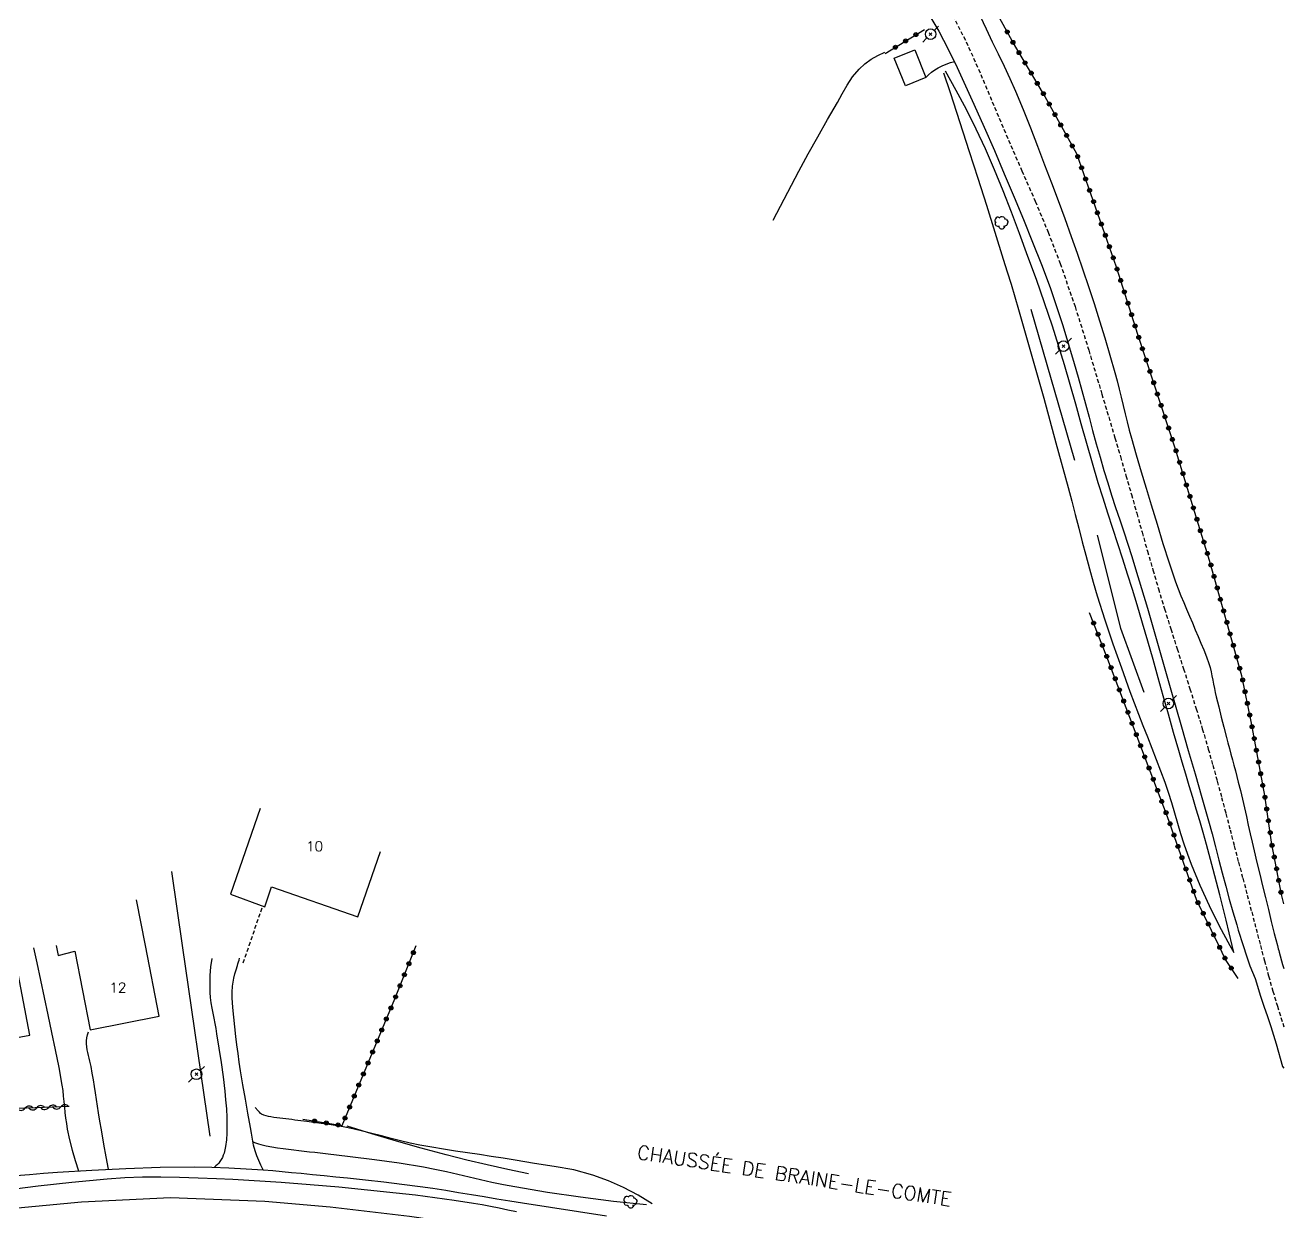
# Model space of a CAD drawing. Header units: millimetres. Extents: x 145000 to 146000, y 142999 to 144002.
# Drawn here: x 145841.9 to 146000, y 143137.5 to 143286.7 of the extents above; entities that cross this region are included whole.
import ezdxf
from ezdxf.enums import TextEntityAlignment as Align

# ---------------------------------------------------------------- set-up
doc = ezdxf.new("R2010")
doc.units = ezdxf.units.MM
doc.linetypes.add('DASHED', pattern=[0.75, 0.5, -0.25])
doc.layers.get('0').update_dxf_attribs({"linetype": 'CONTINUOUS'})
for name, color, linetype in [('W0001', 6, 'DASHED'), ('W0006', 2, 'CONTINUOUS'), ('W0008', 7, 'CONTINUOUS'), ('W0014', 7, 'CONTINUOUS'), ('W0017', 7, 'CONTINUOUS'), ('W0101', 7, 'CONTINUOUS'), ('W0104', 1, 'CONTINUOUS'), ('W0112', 1, 'DASHED'), ('W0211', 2, 'CONTINUOUS'), ('W0214', 2, 'CONTINUOUS'), ('W0300', 7, 'CONTINUOUS'), ('W0310', 3, 'CONTINUOUS'), ('W0322', 7, 'CONTINUOUS'), ('W0323', 7, 'CONTINUOUS'), ('W0333', 7, 'CONTINUOUS'), ('W0473', 7, 'CONTINUOUS'), ('W0989', 7, 'CONTINUOUS'), ('W0991', 7, 'CONTINUOUS')]:
    doc.layers.add(name, color=color, linetype=linetype)
doc.styles.get("Standard").update_dxf_attribs({"font": 'romans.shx', "width": 0.85})

# ---------------------------------------------------------------- blocks, each defined once
blk = doc.blocks.new('T300')
for p, q in [((-0.8, 0.51), (-0.86, 0.34)), ((-0.86, 0.34), (-0.86, 0.17)), ((-0.86, 0.17), (-0.74, 0.06)), ((-0.69, 0.63), (-0.8, 0.51)), ((-0.8, -0.06), (-0.74, 0.06)), ((-0.74, 0.06), (-0.69, 0.11)), ((-0.57, 0.69), (-0.69, 0.63)), ((-0.46, 0.69), (-0.57, 0.69)), ((-0.29, 0.63), (-0.46, 0.69)), ((-0.29, 0.63), (-0.17, 0.74)), ((-0.23, 0.57), (-0.29, 0.63)), ((-0.17, 0.74), (-0.06, 0.8)), ((-0.06, 0.8), (0.06, 0.8)), ((0.06, 0.8), (0.23, 0.74)), ((0.23, 0.74), (0.34, 0.63)), ((0.34, 0.63), (0.4, 0.51)), ((0.46, 0.46), (0.34, 0.46)), ((0.4, 0.51), (0.4, 0.46)), ((0.57, 0.4), (0.46, 0.46)), ((0.57, 0.4), (0.69, 0.29)), ((0.69, 0.29), (0.74, 0.17)), ((0.74, 0.06), (0.69, -0.17)), ((0.74, 0.17), (0.74, 0.06)), ((-0.8, -0.17), (-0.8, -0.06)), ((-0.8, -0.23), (-0.8, -0.17)), ((-0.74, -0.34), (-0.8, -0.23)), ((-0.69, -0.4), (-0.74, -0.34)), ((-0.51, -0.46), (-0.69, -0.4)), ((-0.4, -0.46), (-0.51, -0.46)), ((-0.4, -0.46), (-0.34, -0.46)), ((-0.34, -0.46), (-0.34, -0.4)), ((-0.34, -0.51), (-0.34, -0.46)), ((-0.29, -0.63), (-0.34, -0.51)), ((-0.17, -0.74), (-0.29, -0.63)), ((-0.06, -0.8), (-0.17, -0.74)), ((0.06, -0.8), (-0.06, -0.8)), ((0.17, -0.74), (0.06, -0.8)), ((0.23, -0.69), (0.17, -0.74)), ((0.29, -0.46), (0.23, -0.46)), ((0.29, -0.63), (0.23, -0.69)), ((0.46, -0.4), (0.29, -0.46)), ((0.34, -0.51), (0.29, -0.63)), ((0.34, -0.51), (0.34, -0.46)), ((0.57, -0.34), (0.46, -0.4)), ((0.63, -0.29), (0.57, -0.34)), ((0.69, -0.17), (0.63, -0.29))]:
    blk.add_line(p, q)
blk = doc.blocks.new('T473')
for p, q in [((-0.166667, 0.166667), (0.166667, -0.166667)), ((-0.166667, -0.166667), (0.166667, 0.166667)), ((0.500001, 0.500001), (1.000002, 1.000002)), ((-1.000002, -1.000002), (-0.500001, -0.500001))]:
    blk.add_line(p, q)
blk.add_ellipse((0, 0), major_axis=(0.471405, 0.471405), ratio=1, start_param=5.4977871438, end_param=11.780972451)
blk = doc.blocks.new('t323o')
at = {"color": 0, "linetype": 'Continuous'}
for radius in [0.25, 0.15]:
    blk.add_circle((0, 0), radius, dxfattribs=at)
blk = doc.blocks.new('t310o')
at = {"color": 0, "linetype": 'Continuous'}
for centre, start, end in [((-0.5, 0.38), 216.8699, 323.1304), ((0.5, -0.37), 36.8699, 143.1303)]:
    blk.add_arc(centre, 0.625, start, end, dxfattribs=at)
blk = doc.blocks.new('t322o')
at = {"color": 0, "linetype": 'Continuous'}
for radius in [0.25, 0.15]:
    blk.add_circle((0, 0), radius, dxfattribs=at)

msp = doc.modelspace()

# ---------------------------------------------------------------- linework, layer by layer
at = {"layer": 'W0001'}
for points in [[(145958.05, 143288.57), (145960.1, 143284.59), (145961.93, 143280.49), (145963.66, 143276.36), (145965.4, 143272.24), (145967.09, 143268.39), (145968.77, 143264.54), (145970.39, 143260.66), (145971.9, 143256.73), (145973.78, 143251.3), (145975.5, 143245.82), (145977.14, 143240.31), (145978.78, 143234.81), (145979.48, 143232.45), (145980.17, 143230.07), (145980.85, 143227.7), (145981.52, 143225.33), (145982.19, 143222.95), (145982.86, 143220.58), (145983.55, 143218.21), (145984.25, 143215.84), (145985.01, 143213.32), (145985.8, 143210.8), (145986.6, 143208.29), (145987.4, 143205.78), (145988.2, 143203.27), (145988.99, 143200.75), (145989.76, 143198.23), (145990.51, 143195.7), (145991.08, 143193.68), (145991.64, 143191.65), (145992.18, 143189.62), (145992.72, 143187.59), (145993.25, 143185.55), (145993.78, 143183.52), (145994.31, 143181.48), (145994.85, 143179.45), (145995.41, 143177.34), (145995.96, 143175.23), (145996.51, 143173.11), (145997.06, 143171)], [(145997.06, 143171), (145997.57, 143169.09), (145998.09, 143167.18), (145998.63, 143165.27), (145999.19, 143163.38), (146000, 143160.8)]]:
    msp.add_lwpolyline(points, dxfattribs=at)
at = {"layer": 'W0006'}
msp.add_lwpolyline([(145903.59, 143137.52), (145902.51, 143137.75), (145901.43, 143137.98), (145900.35, 143138.2), (145899.27, 143138.41), (145898.18, 143138.6), (145895.76, 143138.97), (145893.33, 143139.3), (145890.9, 143139.61), (145888.47, 143139.89), (145884.87, 143140.27), (145881.27, 143140.62), (145877.66, 143140.94), (145874.05, 143141.22), (145872.02, 143141.36), (145869.99, 143141.48), (145867.95, 143141.58), (145865.92, 143141.67), (145863.59, 143141.76), (145861.26, 143141.85), (145858.93, 143141.91), (145856.6, 143141.89), (145854.38, 143141.8), (145852.16, 143141.64), (145849.95, 143141.45), (145847.74, 143141.23), (145843.51, 143140.75), (145839.28, 143140.21)], dxfattribs=at)
at = {"layer": 'W0008'}
for points in [[(145955.16, 143288.46), (145956.66, 143285.91), (145957.85, 143283.67), (145958.96, 143281.38), (145960.02, 143279.07), (145961.07, 143276.76), (145962.37, 143273.86), (145963.64, 143270.94), (145964.88, 143268.01), (145966.11, 143265.08), (145967.28, 143262.25), (145968.44, 143259.42), (145969.57, 143256.58), (145970.64, 143253.71), (145971.45, 143251.34), (145972.22, 143248.95), (145972.95, 143246.54), (145973.67, 143244.14), (145974.16, 143242.46), (145974.62, 143240.78), (145975.08, 143239.1), (145975.53, 143237.42), (145975.98, 143235.73), (145976.43, 143234.05), (145976.91, 143232.37), (145977.39, 143230.7), (145977.87, 143229.15), (145978.36, 143227.6), (145978.87, 143226.06), (145979.38, 143224.52), (145979.89, 143222.98), (145980.4, 143221.44), (145980.9, 143219.89), (145981.38, 143218.34), (145982.87, 143213.39), (145984.31, 143208.42), (145985.72, 143203.45), (145987.15, 143198.48), (145988, 143195.53), (145988.85, 143192.57), (145989.7, 143189.62), (145990.53, 143186.66), (145990.98, 143185.03), (145991.41, 143183.39), (145991.84, 143181.75), (145992.27, 143180.12), (145992.7, 143178.48), (145993.14, 143176.85), (145993.6, 143175.22), (145994.08, 143173.6), (145994.28, 143172.95), (145994.48, 143172.3), (145994.69, 143171.65), (145994.9, 143171)], [(145961.87, 143287.8), (145962.62, 143286.2), (145963.37, 143284.6), (145964.11, 143283.06), (145964.86, 143281.51), (145965.59, 143279.96), (145966.28, 143278.4), (145967.25, 143276.1), (145968.17, 143273.78), (145969.06, 143271.46), (145969.95, 143269.13), (145970.81, 143266.88), (145971.66, 143264.63), (145972.49, 143262.37), (145973.3, 143260.11), (145974.04, 143258.02), (145974.77, 143255.92), (145975.48, 143253.82), (145976.17, 143251.71), (145976.85, 143249.54), (145977.52, 143247.37), (145978.16, 143245.19), (145978.78, 143243.01), (145979.05, 143241.98), (145979.32, 143240.95), (145979.57, 143239.92), (145979.82, 143238.89), (145980.07, 143237.85), (145980.33, 143236.82), (145980.59, 143235.79), (145980.87, 143234.76), (145981.46, 143232.66), (145982.07, 143230.56), (145982.69, 143228.47), (145983.33, 143226.38), (145984.07, 143223.95), (145984.81, 143221.52), (145985.58, 143219.11), (145986.41, 143216.71), (145986.74, 143215.84), (145987.08, 143214.97), (145987.43, 143214.11), (145987.79, 143213.26), (145988.16, 143212.4), (145988.52, 143211.55), (145988.88, 143210.69), (145989.23, 143209.83), (145989.58, 143208.99), (145989.94, 143208.15), (145990.28, 143207.3), (145990.58, 143206.44), (145990.73, 143205.93), (145990.86, 143205.41), (145990.97, 143204.89), (145991.08, 143204.36), (145991.18, 143203.84), (145991.28, 143203.32), (145991.39, 143202.79), (145991.51, 143202.27), (145991.82, 143200.99), (145992.13, 143199.72), (145992.46, 143198.44), (145992.79, 143197.17), (145992.97, 143196.47), (145993.16, 143195.76), (145993.35, 143195.06), (145993.54, 143194.36), (145993.73, 143193.66), (145993.92, 143192.95), (145994.1, 143192.25), (145994.28, 143191.55), (145994.54, 143190.47), (145994.8, 143189.39), (145995.04, 143188.31), (145995.29, 143187.23), (145995.53, 143186.14), (145995.77, 143185.06), (145996.02, 143183.98), (145996.27, 143182.9), (145996.62, 143181.44), (145996.98, 143179.98), (145997.33, 143178.52), (145997.7, 143177.06), (145998.06, 143175.54), (145998.43, 143174.03), (145998.8, 143172.51), (145999.19, 143171)], [(145994.9, 143171), (145995.32, 143169.72), (145995.75, 143168.45), (145996.39, 143166.85), (145996.39, 143166.85), (145997.07, 143164.64), (145997.5, 143163.37), (145997.93, 143162.1), (145998.35, 143160.82), (145999.05, 143158.64), (145999.83, 143155.82), (146000, 143155.6)], [(145999.19, 143171), (145999.25, 143170.79), (145999.3, 143170.58), (145999.36, 143170.37), (145999.42, 143170.16), (145999.85, 143168.64), (146000, 143168.13)], [(145777.73, 143119.29), (145788.9, 143123.86), (145803.39, 143129.37), (145811.75, 143132.11), (145820.04, 143134.46), (145830.02, 143136.54), (145838.69, 143137.82), (145848.97, 143138.81), (145860.12, 143139.35), (145871.98, 143138.89), (145880.19, 143138.16), (145890.17, 143136.98), (145898.82, 143135.75), (145910.61, 143133.9), (145922.71, 143132.03), (145937.08, 143129.91), (145951.62, 143127.58), (145967.99, 143125.1), (145984.12, 143122.58), (145997.39, 143120.47), (146000, 143119.89)]]:
    msp.add_lwpolyline(points, dxfattribs=at)
at = {"layer": 'W0014'}
msp.add_lwpolyline([(145840.69, 143142.08), (145842.44, 143142.24), (145844.19, 143142.38), (145845.94, 143142.5), (145850.24, 143142.76), (145854.54, 143142.98), (145858.85, 143143.13), (145863.15, 143143.18), (145865.31, 143143.14), (145867.48, 143143.06), (145869.64, 143142.94), (145871.79, 143142.81), (145872.98, 143142.72), (145874.17, 143142.61), (145875.35, 143142.49), (145876.54, 143142.38), (145877.99, 143142.24), (145879.45, 143142.1), (145880.9, 143141.95), (145882.35, 143141.8), (145884.63, 143141.55), (145886.92, 143141.29), (145889.2, 143141.02), (145891.48, 143140.72), (145893.09, 143140.49), (145894.71, 143140.24), (145896.32, 143139.98), (145897.93, 143139.72), (145899.54, 143139.45), (145901.15, 143139.18), (145902.76, 143138.92), (145904.37, 143138.66), (145907.88, 143138.11), (145911.39, 143137.57), (145914.91, 143137.03)], dxfattribs=at)
msp.add_lwpolyline([(145840.69, 143142.08), (145842.44, 143142.24), (145844.19, 143142.38), (145845.94, 143142.5), (145850.24, 143142.76), (145854.54, 143142.98), (145858.85, 143143.13), (145863.15, 143143.18), (145865.31, 143143.14), (145867.48, 143143.06), (145869.64, 143142.94), (145871.79, 143142.81), (145872.98, 143142.72), (145874.17, 143142.61), (145875.35, 143142.49), (145876.54, 143142.38), (145877.99, 143142.24), (145879.45, 143142.1), (145880.9, 143141.95), (145882.35, 143141.8), (145884.63, 143141.55), (145886.92, 143141.29), (145889.2, 143141.02), (145891.48, 143140.72), (145893.09, 143140.49), (145894.71, 143140.24), (145896.32, 143139.98), (145897.93, 143139.72), (145899.54, 143139.45), (145901.15, 143139.18), (145902.76, 143138.92), (145904.37, 143138.66), (145907.88, 143138.11), (145911.39, 143137.57), (145914.91, 143137.03)], dxfattribs=at)
at = {"layer": 'W0017'}
for points in [[(145842.94, 143170.7), (145843.35, 143168.83), (145843.82, 143166.65), (145844.28, 143164.47), (145844.74, 143162.3), (145845.2, 143160.09), (145845.66, 143157.89), (145846.1, 143155.68), (145846.49, 143153.46), (145846.59, 143152.77), (145846.67, 143152.08), (145846.74, 143151.39), (145846.81, 143150.69), (145846.88, 143150), (145846.95, 143149.31), (145847.05, 143148.62), (145847.17, 143147.93), (145847.45, 143146.6), (145847.78, 143145.28), (145848.15, 143143.97), (145848.57, 143142.68)], [(145865.33, 143169.37), (145865.18, 143168.32), (145865.09, 143167.25), (145865.06, 143166.18), (145865.08, 143165.12), (145865.13, 143164.46), (145865.21, 143163.8), (145865.32, 143163.15), (145865.44, 143162.5), (145865.57, 143161.86), (145865.7, 143161.21), (145865.82, 143160.56), (145865.93, 143159.91), (145866.21, 143158.11), (145866.48, 143156.31), (145866.73, 143154.5), (145866.94, 143152.69), (145867.05, 143151.59), (145867.16, 143150.49), (145867.22, 143149.38), (145867.23, 143148.28), (145867.21, 143147.44), (145867.17, 143146.59), (145867.06, 143145.75), (145866.87, 143144.92), (145866.77, 143144.64), (145866.65, 143144.36), (145866.51, 143144.11), (145866.34, 143143.86), (145866.19, 143143.66), (145866.02, 143143.47), (145865.84, 143143.3), (145865.65, 143143.14)], [(145871.79, 143142.81), (145871.49, 143143.38), (145871.22, 143143.97), (145870.97, 143144.57), (145870.77, 143145.19), (145870.57, 143145.92), (145870.43, 143146.66), (145870.31, 143147.41), (145870.18, 143148.15), (145869.86, 143149.93), (145869.54, 143151.7), (145869.23, 143153.49), (145868.94, 143155.27), (145868.78, 143156.35), (145868.63, 143157.43), (145868.48, 143158.51), (145868.35, 143159.59), (145868.21, 143160.79), (145868.07, 143162), (145867.96, 143163.21), (145867.9, 143164.42), (145867.9, 143164.66), (145867.9, 143164.91), (145867.9, 143165.16), (145867.9, 143165.4), (145867.92, 143165.65), (145867.93, 143165.89), (145867.96, 143166.14), (145867.99, 143166.38), (145868.09, 143166.92), (145868.23, 143167.45), (145868.38, 143167.97), (145868.54, 143168.49), (145868.6, 143168.72), (145868.67, 143168.95), (145868.75, 143169.18), (145868.82, 143169.41)], [(145852.35, 143142.89), (145852.05, 143144.45), (145851.77, 143146.02), (145851.49, 143147.59), (145851.22, 143149.16), (145851.08, 143149.98), (145850.95, 143150.81), (145850.83, 143151.64), (145850.7, 143152.47), (145850.58, 143153.3), (145850.45, 143154.13), (145850.31, 143154.96), (145850.17, 143155.78), (145850.09, 143156.14), (145850.01, 143156.49), (145849.92, 143156.84), (145849.82, 143157.19), (145849.74, 143157.54), (145849.66, 143157.9), (145849.61, 143158.26), (145849.59, 143158.63), (145849.6, 143159.01), (145849.64, 143159.39), (145849.71, 143159.77), (145849.82, 143160.14)]]:
    msp.add_lwpolyline(points, dxfattribs=at)
at = {"layer": 'W0101'}
for points in [[(145871.39, 143188.22), (145867.68, 143177.46), (145871.97, 143175.88), (145872.84, 143178.4), (145883.67, 143174.62), (145886.5, 143182.83)], [(145856.98, 143171), (145855.85, 143176.73)], [(145845.75, 143171), (145846.01, 143169.73), (145848.13, 143170.28), (145850.03, 143160.41), (145858.73, 143162.13)], [(145858.73, 143162.13), (145856.98, 143171)], [(145829.41, 143168.85), (145831.56, 143157.74), (145842.48, 143159.72), (145840.54, 143169.87)]]:
    msp.add_lwpolyline(points, dxfattribs=at)
at = {"layer": 'W0104'}
msp.add_lwpolyline([(145953.63, 143283.57), (145955.02, 143280.11), (145952.46, 143279.07), (145951.06, 143282.53)], close=True, dxfattribs=at)
at = {"layer": 'W0112'}
for points in [[(145870.02, 143171), (145871.72, 143175.97)], [(145869.27, 143168.82), (145870.02, 143171)]]:
    msp.add_lwpolyline(points, dxfattribs=at)
at = {"layer": 'W0211'}
for points in [[(145957.25, 143280.68), (145958.07, 143278.21), (145958.87, 143275.75), (145959.68, 143273.28), (145960.48, 143270.82), (145961.56, 143267.43), (145962.64, 143264.05), (145963.71, 143260.66), (145964.76, 143257.27), (145965.25, 143255.69), (145965.73, 143254.12), (145966.21, 143252.54), (145966.67, 143250.96), (145968.27, 143245.37), (145969.83, 143239.78), (145971.37, 143234.17), (145972.9, 143228.57), (145973.36, 143226.87), (145973.8, 143225.16), (145974.24, 143223.46), (145974.68, 143221.75), (145975.12, 143220.05), (145975.58, 143218.35), (145976.05, 143216.66), (145976.55, 143214.97), (145977.51, 143211.94), (145978.53, 143208.92), (145979.59, 143205.92), (145980.67, 143202.93), (145981.19, 143201.5), (145981.74, 143200.08), (145982.3, 143198.66), (145982.86, 143197.24), (145983.43, 143195.82), (145983.98, 143194.4), (145984.52, 143192.97), (145985.04, 143191.54), (145985.47, 143190.26), (145985.88, 143188.96), (145986.27, 143187.67), (145986.65, 143186.37), (145987.03, 143185.07), (145987.44, 143183.77), (145987.88, 143182.49), (145988.36, 143181.22), (145989.45, 143178.61), (145990.63, 143176.04), (145991.88, 143173.5), (145993.21, 143171)], [(145993.21, 143171), (145993.71, 143170.11)], [(145920.64, 143138.53), (145918.87, 143139.61), (145917.04, 143140.58), (145915.14, 143141.42), (145913.2, 143142.14), (145910.79, 143142.8), (145908.34, 143143.25), (145905.87, 143143.62), (145903.43, 143144.01), (145901.93, 143144.26), (145900.44, 143144.49), (145898.94, 143144.72), (145897.44, 143144.93), (145895.94, 143145.16), (145894.45, 143145.39), (145892.95, 143145.65), (145891.46, 143145.93), (145890.25, 143146.18), (145889.04, 143146.47), (145887.84, 143146.77), (145886.64, 143147.08), (145885.44, 143147.39), (145884.24, 143147.68), (145883.03, 143147.96), (145881.82, 143148.2), (145880.31, 143148.46), (145878.79, 143148.67), (145877.27, 143148.87), (145875.76, 143149.07), (145875.38, 143149.12), (145875, 143149.16), (145874.62, 143149.21), (145874.24, 143149.25), (145873.86, 143149.29), (145873.48, 143149.34), (145873.11, 143149.4), (145872.73, 143149.48), (145872.44, 143149.53), (145872.14, 143149.59), (145871.85, 143149.68), (145871.57, 143149.81), (145871.43, 143149.91), (145871.31, 143150.04), (145871.2, 143150.18), (145871.08, 143150.31), (145871, 143150.39), (145870.92, 143150.48), (145870.84, 143150.57), (145870.75, 143150.66)]]:
    msp.add_lwpolyline(points, dxfattribs=at)
at = {"layer": 'W0214'}
for points in [[(145993.5, 143171), (145992.74, 143174.19), (145991.95, 143177.37), (145991.12, 143180.55), (145990.27, 143183.71), (145989.86, 143185.19), (145989.44, 143186.67), (145989, 143188.14), (145988.56, 143189.62), (145988.12, 143191.09), (145987.68, 143192.56), (145987.24, 143194.03), (145986.81, 143195.5), (145986.15, 143197.79), (145985.5, 143200.08), (145984.85, 143202.37), (145984.21, 143204.67), (145983.57, 143206.96), (145982.91, 143209.25), (145982.25, 143211.53), (145981.57, 143213.82), (145980.98, 143215.74), (145980.37, 143217.66), (145979.76, 143219.58), (145979.14, 143221.5), (145978.51, 143223.41), (145977.9, 143225.33), (145977.29, 143227.25), (145976.69, 143229.17), (145975.96, 143231.63), (145975.25, 143234.1), (145974.55, 143236.56), (145973.85, 143239.03), (145973.15, 143241.5), (145972.44, 143243.97), (145971.7, 143246.42), (145970.92, 143248.87), (145969.95, 143251.79), (145968.92, 143254.7), (145967.86, 143257.6), (145966.78, 143260.49), (145965.77, 143263.17), (145964.74, 143265.84), (145963.67, 143268.5), (145962.53, 143271.12), (145961.36, 143273.61), (145960.12, 143276.07), (145958.83, 143278.49), (145957.48, 143280.89)], [(145993.71, 143170.11), (145993.5, 143171)], [(145870.43, 143146.37), (145870.69, 143146.25), (145870.94, 143146.15), (145871.21, 143146.06), (145871.48, 143145.98), (145872.17, 143145.81), (145872.87, 143145.69), (145873.57, 143145.58), (145874.28, 143145.48), (145874.94, 143145.39), (145875.61, 143145.31), (145876.27, 143145.23), (145876.94, 143145.16), (145877.61, 143145.09), (145878.28, 143145.02), (145878.94, 143144.95), (145879.61, 143144.87), (145882.69, 143144.49), (145885.77, 143144.1), (145888.85, 143143.68), (145891.92, 143143.19), (145893.36, 143142.91), (145894.8, 143142.61), (145896.23, 143142.28), (145897.66, 143141.94), (145899.09, 143141.6), (145900.52, 143141.27), (145901.95, 143140.97), (145903.4, 143140.7), (145907.51, 143140.01), (145911.64, 143139.41), (145915.78, 143138.89), (145919.93, 143138.46)]]:
    msp.add_lwpolyline(points, dxfattribs=at)
at = {"layer": 'W0300'}
for points in [[(145935.83, 143262.16), (145936.3, 143263.07), (145939.07, 143268.32), (145940.25, 143270.5), (145941.44, 143272.66), (145942.66, 143274.82), (145943.91, 143276.95), (145944.53, 143278.03), (145945.14, 143279.13), (145945.83, 143280.2), (145946.64, 143281.17), (145947.36, 143281.82), (145948.14, 143282.39), (145948.98, 143282.87), (145949.86, 143283.27)], [(145968.23, 143251), (145973.69, 143232.02)], [(145976.55, 143222.58), (145979.49, 143210.91), (145982.43, 143202.85)], [(145860.27, 143180.31), (145861.61, 143171)], [(145861.61, 143171), (145865.06, 143147.04)], [(145905.11, 143142.3), (145902.51, 143142.84), (145899.93, 143143.42), (145897.35, 143144.04), (145894.78, 143144.68), (145891.64, 143145.52), (145888.52, 143146.4), (145885.41, 143147.32), (145882.31, 143148.28)]]:
    msp.add_lwpolyline(points, dxfattribs=at)
at = {"layer": 'W0310'}
msp.add_lwpolyline([(145847.41, 143150.77), (145838.85, 143150.44)], dxfattribs=at)
at = {"layer": 'W0322'}
msp.add_lwpolyline([(145998.51, 143183.71), (145997.6, 143189.86), (145995.92, 143198.96), (145994.73, 143204.9), (145990.67, 143219.4), (145986.36, 143233.51), (145981.65, 143247.82), (145978.99, 143256.25), (145973.98, 143270.49), (145969.81, 143278.05), (145965.9, 143284.64), (145961.73, 143292.28)], dxfattribs=at)
at = {"layer": 'W0323'}
for points in [[(145949.93, 143283.13), (145954.84, 143286.15)], [(145991.83, 143171), (145989.08, 143176.68), (145985.39, 143187.2), (145981.12, 143198.43), (145977.78, 143207.3), (145975.6, 143212.8)], [(146000, 143176.25), (145999.7, 143177.4), (145998.5, 143183.73)], [(145876.75, 143149.19), (145881.68, 143148.38), (145888.31, 143164.3), (145891, 143171)], [(145994.27, 143166.84), (145992.69, 143169.23), (145991.83, 143171)]]:
    msp.add_lwpolyline(points, dxfattribs=at)
at = {"layer": 'W0333'}
msp.add_lwpolyline([(145955.01, 143280.1), (145955.37, 143280.45), (145955.75, 143280.77), (145956.16, 143281.06), (145956.58, 143281.32), (145957.08, 143281.58), (145957.59, 143281.79), (145958.11, 143281.97), (145958.65, 143282.11)], dxfattribs=at)

# ---------------------------------------------------------------- block references
at = {"layer": 'W0300'}
for p in [(145964.57, 143261.84), (145917.96, 143138.79)]:
    msp.add_blockref('T300', p, dxfattribs=at)
at = {"layer": 'W0310', "rotation": 182.2064517922572}
for p in [(145841.85, 143150.56), (145843.34, 143150.62), (145844.84, 143150.67), (145846.34, 143150.73)]:
    msp.add_blockref('t310o', p, dxfattribs=at)
at = {"layer": 'W0322'}
for p, rotation in [((145965.25, 143285.84), 118.630966574575), ((145965.97, 143284.52), 120.6870788621069), ((145966.73, 143283.23), 120.6870788621069), ((145967.5, 143281.94), 120.6870788621069), ((145968.27, 143280.65), 120.6870788621069), ((145969.03, 143279.36), 120.6870788621069), ((145969.8, 143278.07), 120.6870788621069), ((145970.52, 143276.76), 118.9082295151294), ((145971.25, 143275.45), 118.9082295151294), ((145971.97, 143274.14), 118.9082295151294), ((145972.7, 143272.82), 118.9082295151294), ((145973.42, 143271.51), 118.9082295151294), ((145974.1, 143270.17), 109.3654806255276), ((145974.59, 143268.76), 109.3654806255276), ((145975.09, 143267.34), 109.3654806255276), ((145975.59, 143265.93), 109.3654806255276), ((145976.09, 143264.51), 109.3654806255276), ((145976.58, 143263.1), 109.3654806255276), ((145977.08, 143261.68), 109.3654806255276), ((145977.58, 143260.27), 109.3654806255276), ((145978.08, 143258.85), 109.3654806255276), ((145978.57, 143257.44), 109.3654806255276), ((145979.06, 143256.02), 107.5086562191625), ((145979.51, 143254.59), 107.5086562191625), ((145979.97, 143253.16), 107.5086562191625), ((145980.42, 143251.73), 107.5086562191625), ((145980.87, 143250.3), 107.5086562191625), ((145981.32, 143248.87), 107.5086562191625), ((145981.78, 143247.44), 108.2137121269588), ((145982.24, 143246.01), 108.2137121269588), ((145982.71, 143244.59), 108.2137121269588), ((145983.18, 143243.16), 108.2137121269588), ((145983.65, 143241.74), 108.2137121269588), ((145984.12, 143240.31), 108.2137121269588), ((145984.59, 143238.89), 108.2137121269588), ((145985.06, 143237.46), 108.2137121269588), ((145985.53, 143236.04), 108.2137121269588), ((145986, 143234.61), 108.2137121269588), ((145986.46, 143233.19), 106.9867995235872), ((145986.9, 143231.75), 106.9867995235872), ((145987.33, 143230.32), 106.9867995235872), ((145987.77, 143228.88), 106.9867995235872), ((145988.21, 143227.45), 106.9867995235872), ((145988.65, 143226.01), 106.9867995235872), ((145989.09, 143224.58), 106.9867995235872), ((145989.52, 143223.15), 106.9867995235872), ((145989.96, 143221.71), 106.9867995235872), ((145990.4, 143220.28), 106.9867995235872), ((145990.83, 143218.84), 105.6464959185043), ((145991.23, 143217.39), 105.6464959185043), ((145991.64, 143215.95), 105.6464959185043), ((145992.04, 143214.5), 105.6464959185043), ((145992.44, 143213.06), 105.6464959185043), ((145992.85, 143211.62), 105.6464959185043), ((145993.25, 143210.17), 105.6464959185043), ((145993.66, 143208.73), 105.6464959185043), ((145994.06, 143207.28), 105.6464959185043), ((145994.47, 143205.84), 105.6464959185043), ((145994.83, 143204.38), 101.3414738150142), ((145995.13, 143202.91), 101.3414738150142), ((145995.42, 143201.44), 101.3414738150142), ((145995.72, 143199.97), 101.3414738150142), ((145996.01, 143198.5), 100.4211323214273), ((145996.28, 143197.02), 100.4211323214273), ((145996.55, 143195.55), 100.4211323214273), ((145996.82, 143194.07), 100.4211323214273), ((145997.09, 143192.6), 100.4211323214273), ((145997.36, 143191.12), 100.4211323214273), ((145997.63, 143189.65), 98.41581567046174), ((145997.85, 143188.16), 98.41581567046174), ((145998.07, 143186.68), 98.41581567046174), ((145998.29, 143185.2), 98.41581567046174)]:
    msp.add_blockref('t322o', p, dxfattribs=dict(at, rotation=rotation))
at = {"layer": 'W0323'}
for p, rotation in [((145952.49, 143284.7), 31.57560181775391), ((145953.77, 143285.49), 31.57560181775391), ((145951.21, 143283.91), 31.57560181775391), ((145976.1, 143211.53), 111.5926826155807), ((145976.66, 143210.13), 111.5926826155807), ((145977.21, 143208.74), 111.5926826155807), ((145977.76, 143207.34), 111.5926826155807), ((145978.29, 143205.94), 110.6572406490674), ((145978.82, 143204.54), 110.6572406490674), ((145979.35, 143203.13), 110.6572406490674), ((145979.88, 143201.73), 110.6572406490674), ((145980.41, 143200.33), 110.6572406490674), ((145980.94, 143198.92), 110.6572406490674), ((145981.47, 143197.52), 110.8128550773543), ((145982, 143196.12), 110.8128550773543), ((145982.53, 143194.72), 110.8128550773543), ((145983.07, 143193.31), 110.8128550773543), ((145983.6, 143191.91), 110.8128550773543), ((145984.13, 143190.51), 110.8128550773543), ((145984.67, 143189.11), 110.8128550773543), ((145985.2, 143187.71), 110.8128550773543), ((145985.71, 143186.3), 109.3126027519982), ((145986.2, 143184.88), 109.3126027519982), ((145986.7, 143183.46), 109.3126027519982), ((145998.52, 143183.6), 100.7809666933606), ((145987.2, 143182.05), 109.3126027519982), ((145998.8, 143182.12), 100.7809666933606), ((145987.69, 143180.63), 109.3126027519982), ((145999.08, 143180.65), 100.7809666933606), ((145988.19, 143179.22), 109.3126027519982), ((145999.36, 143179.18), 100.7809666933606), ((145988.68, 143177.8), 109.3126027519982), ((145999.64, 143177.7), 100.7809666933606), ((145989.21, 143176.4), 115.8469181191794), ((145989.87, 143175.05), 115.8469181191794), ((145990.52, 143173.7), 115.8469181191794), ((145991.18, 143172.35), 115.8469181191794), ((145991.94, 143170.77), 115.8469181190674), ((145890.65, 143170.11), 68.06877155551123), ((145992.59, 143169.42), 115.8469181190674), ((145890.09, 143168.72), 68.06877155551123), ((145993.39, 143168.16), 118.971769870053), ((145888.97, 143165.94), 68.06877155551123), ((145889.53, 143167.33), 68.06877155551123), ((145888.41, 143164.55), 68.06877155551123), ((145887.83, 143163.16), 67.39163499415841), ((145887.25, 143161.78), 67.39163499415841), ((145886.68, 143160.39), 67.39163499415841), ((145886.1, 143159.01), 67.39163499415841), ((145885.52, 143157.62), 67.39163499415841), ((145884.37, 143154.85), 67.39163499415841), ((145884.95, 143156.24), 67.39163499415841), ((145883.79, 143153.47), 67.39163499415841), ((145883.22, 143152.08), 67.39163499415841), ((145882.64, 143150.7), 67.39163499415841), ((145878.23, 143148.95), 350.6830024366988), ((145879.71, 143148.71), 350.6830024366988), ((145882.06, 143149.31), 67.39163499415841), ((145881.19, 143148.46), 350.6830024366988)]:
    msp.add_blockref('t323o', p, dxfattribs=dict(at, rotation=rotation))
at = {"layer": 'W0473'}
for p in [(145955.63, 143285.55), (145972.31, 143246.34), (145985.5, 143201.42), (145863.39, 143154.82)]:
    msp.add_blockref('T473', p, dxfattribs=at)

# ---------------------------------------------------------------- texts
at = {"layer": 'W0989'}
msp.add_text('CHAUSSÉE DE BRAINE-LE-COMTE   ', height=1.75, rotation=351.4023, dxfattribs=at).set_placement((145918.66, 143144.2))
at = {"layer": 'W0991'}
for s, p in [('10', (145878.23, 143183.47)), ('12', (145853.52, 143165.71))]:
    msp.add_text(s, height=1.25, dxfattribs=at).set_placement(p, align=Align.MIDDLE_CENTER)

doc.saveas('drawing.dxf')
